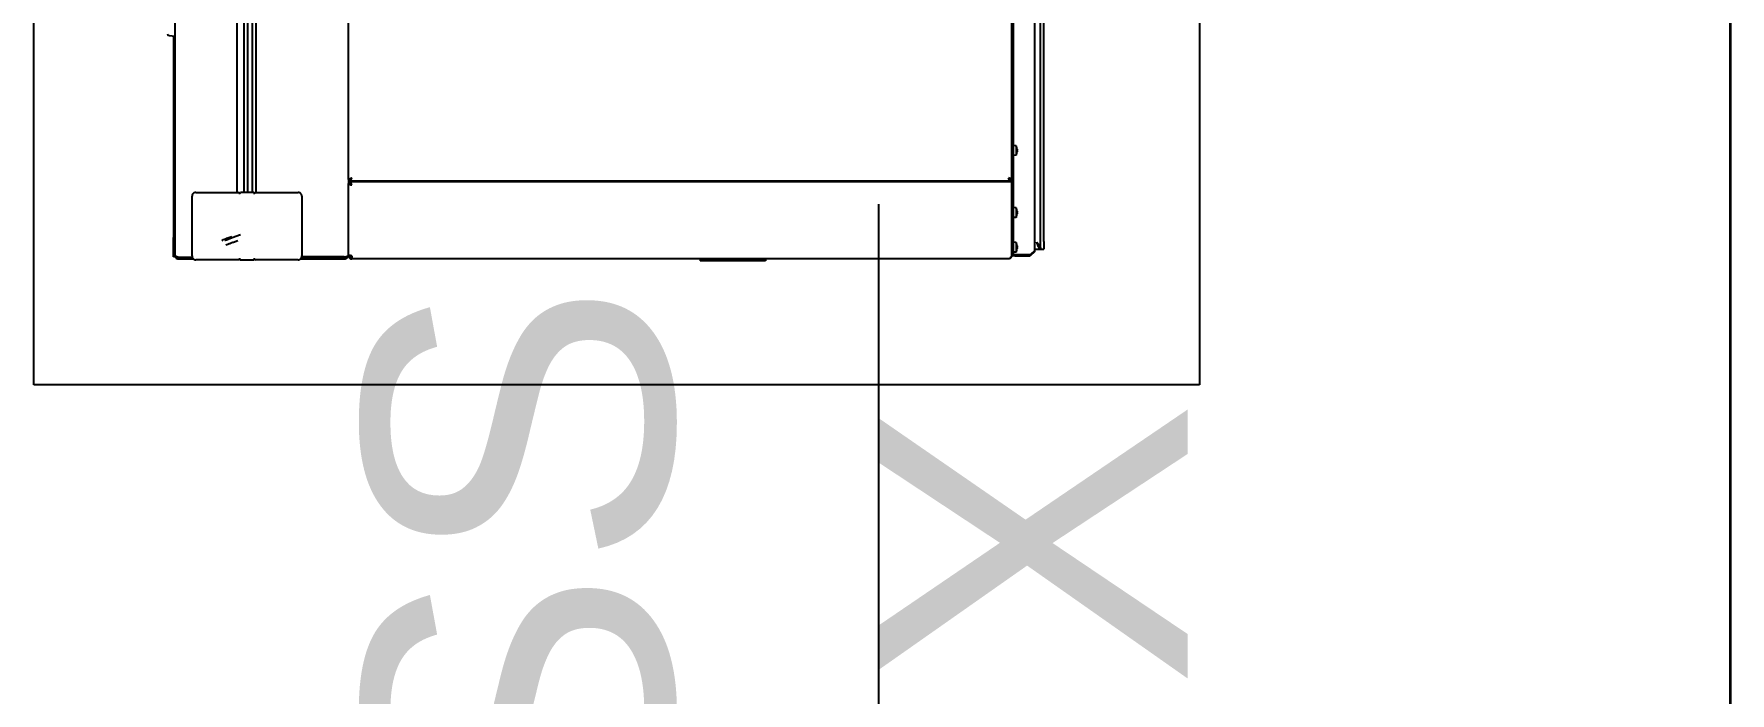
# Model space of a CAD drawing. Extents: x 2733443 to 3206532, y -1516114 to -1264405.
# Drawn here: x 2994153 to 2995113, y -1499639 to -1499266 of the extents above; entities that cross this region are included whole.
import ezdxf

# ---------------------------------------------------------------- set-up
doc = ezdxf.new("R2010")
doc.units = 0
doc.header["$MEASUREMENT"] = 0
doc.linetypes.add('1', pattern=[0, 0, 0])
doc.layers.get('0').update_dxf_attribs({"color": 250, "linetype": '1'})
doc.layers.add('furniture', color=33, linetype='Continuous')
doc.layers.add('TEXT', color=5, linetype='1')
doc.layers.add('WALL', color=7, linetype='1', lineweight=35)
doc.layers.add('WIN', color=151, linetype='Continuous', lineweight=9)
doc.styles.add('ARIAL', font='arial.ttf')
doc.dimstyles.new('TEXT', dxfattribs={"dimscale": 0, "dimtxt": 500, "dimasz": 100, "dimexe": 75, "dimexo": 100, "dimgap": 50, "dimtad": 0, "dimdec": 0, "dimzin": 0, "dimdsep": 46, "dimtxsty": 'ARIAL', "dimblk": 'OBLIQUE', "dimcen": 0.09, "dimdle": 100, "dimclrd": 256, "dimclre": 256, "dimclrt": 6, "dimadec": 0, "dimazin": 0, "dimtfac": 1, "dimtdec": 0, "dimtofl": 0, "dimtmove": 2, "dimatfit": 3, "dimfxl": 1, "dimfrac": 2, "dimtolj": 1, "dimtzin": 0, "dimarcsym": 0})

# ---------------------------------------------------------------- blocks, each defined once
blk = doc.blocks.new('_Oblique')
at = {"color": 0, "linetype": 'ByBlock', "lineweight": -2}
blk.add_line((-0.5, -0.5), (0.5, 0.5), dxfattribs=at)
blk = doc.blocks.new('EQUIPMENT')
at = {"layer": 'furniture'}
for p, q in [((-37440.37, 2698.92), (-37440.37, 3308.92)), ((-36780.37, 3308.92), (-36780.37, 2698.92)), ((-37360.33, 2771.99), (-37360.33, 3235.55)), ((-37325.4, 3234.97), (-37325.4, 2807.86)), ((-37319.5, 3228.43), (-37319.5, 2807.87)), ((-37316.84, 3228.43), (-37316.84, 2807.87)), ((-37314.55, 2807.86), (-37314.55, 3234.86)), ((-36885.63, 2775.01), (-36885.63, 3232.53)), ((-36873.62, 2775.01), (-36873.62, 3232.53)), ((-36870.35, 2780.03), (-36870.35, 3227.51)), ((-36868.51, 2780.03), (-36868.51, 3227.51)), ((-37321.43, 3227), (-37321.43, 2807.87)), ((-37262.16, 2815.18), (-37262.16, 3192.36)), ((-36886.72, 3193.74), (-36886.72, 2813.8)), ((-37363.79, 2896.71), (-37363.85, 2896.72)), ((-37363.79, 2896.71), (-37360.33, 2896.41)), ((-37361.41, 2896.51), (-37361.41, 2782.21)), ((-36884.13, 2834.28), (-36885.63, 2834.41)), ((-36884.13, 2834.28), (-36884.13, 2828.92)), ((-36884.13, 2828.92), (-36885.63, 2828.79)), ((-36883.78, 2833.11), (-36883.78, 2833.12)), ((-36883.78, 2831.35), (-36883.78, 2831.85)), ((-36883.66, 2831.82), (-36883.78, 2831.81)), ((-36883.66, 2831.39), (-36883.78, 2831.4)), ((-36883.78, 2830.08), (-36883.78, 2830.09)), ((-37262.16, 2815.18), (-37262.16, 2812.98)), ((-37261.34, 2815.18), (-37262.16, 2815.18)), ((-37261.28, 2815.12), (-37261.28, 2814.3)), ((-36887.6, 2814.3), (-37261.28, 2814.3)), ((-36944.35, 2813.86), (-36944.35, 2814.3)), ((-36920.34, 2814.3), (-36920.34, 2813.86)), ((-36887.6, 2815.12), (-36887.6, 2814.3)), ((-36887.54, 2815.18), (-36886.72, 2815.18)), ((-37350.83, 2771.84), (-37350.83, 2805.68)), ((-37348.66, 2807.86), (-37324.4, 2807.86)), ((-37324.14, 2807.47), (-37324.2, 2807.7)), ((-37323.87, 2807.47), (-37323.89, 2807.47)), ((-37323.62, 2807.47), (-37323.55, 2807.77)), ((-37323.53, 2807.82), (-37323.53, 2807.82)), ((-37323.45, 2807.87), (-37323.36, 2807.87)), ((-37316.11, 2807.87), (-37323.36, 2807.87)), ((-37316.11, 2807.87), (-37316.02, 2807.87)), ((-37315.94, 2807.82), (-37315.94, 2807.82)), ((-37315.92, 2807.77), (-37315.85, 2807.47)), ((-37315.57, 2807.47), (-37315.6, 2807.47)), ((-37315.27, 2807.7), (-37315.33, 2807.47)), ((-37315.07, 2807.86), (-37290.81, 2807.86)), ((-37288.64, 2805.68), (-37288.64, 2771.84)), ((-37262.16, 2813.93), (-37261.82, 2813.93)), ((-37262.16, 2813.52), (-37261.7, 2813.52)), ((-37261.34, 2812.98), (-37262.16, 2812.98)), ((-37262.16, 2772.05), (-37262.16, 2812.98)), ((-37261.34, 2812.98), (-37261.34, 2813.05)), ((-37261.28, 2813.04), (-37261.28, 2813.86)), ((-36886.72, 2813.86), (-37261.28, 2813.86)), ((-36886.72, 2813.8), (-36886.72, 2812.08)), ((-36886.72, 2812.08), (-36886.72, 2771.99)), ((-36884.13, 2799.08), (-36885.63, 2799.21)), ((-36884.13, 2799.08), (-36884.13, 2793.72)), ((-36883.78, 2797.91), (-36883.78, 2797.92)), ((-36883.78, 2796.15), (-36883.78, 2796.65)), ((-36883.66, 2796.62), (-36883.78, 2796.61)), ((-36883.66, 2796.19), (-36883.78, 2796.2)), ((-36884.13, 2793.72), (-36885.63, 2793.59)), ((-36883.78, 2794.88), (-36883.78, 2794.89)), ((-37361.41, 2782.21), (-37361.41, 2782.21)), ((-37361.41, 2782.21), (-37361.41, 2782.21)), ((-37361.41, 2771.3), (-37361.41, 2782.21)), ((-37330.54, 2782.05), (-37328.24, 2782.78)), ((-37323.37, 2783.79), (-37328.13, 2782.03)), ((-37324.99, 2780.43), (-37327.42, 2779.53)), ((-36884.13, 2779.44), (-36885.63, 2779.57)), ((-36884.13, 2779.44), (-36884.13, 2774.08)), ((-36883.78, 2778.27), (-36883.78, 2778.28)), ((-36883.78, 2776.51), (-36883.78, 2777)), ((-36883.66, 2776.97), (-36883.78, 2776.96)), ((-36883.66, 2776.54), (-36883.78, 2776.55)), ((-36870.35, 2775.66), (-36870.35, 2780.03)), ((-36868.51, 2780.03), (-36868.51, 2775.66)), ((-37361.36, 2771.3), (-37361.41, 2771.3)), ((-37360.19, 2771.3), (-37361.36, 2771.3)), ((-37359.22, 2771.3), (-37359.18, 2771.3)), ((-37358.55, 2771.09), (-37350.7, 2771.09)), ((-37350.68, 2771.03), (-37358.55, 2771.03)), ((-37358.55, 2770.21), (-37358.55, 2771.03)), ((-37358.55, 2770.21), (-37350.1, 2770.21)), ((-37324.4, 2769.66), (-37348.66, 2769.66)), ((-37324.2, 2769.82), (-37324.14, 2770.05)), ((-37323.89, 2770.05), (-37323.87, 2770.05)), ((-37323.62, 2770.05), (-37323.55, 2769.75)), ((-37323.53, 2769.71), (-37323.53, 2769.71)), ((-37323.36, 2769.66), (-37323.45, 2769.66)), ((-37323.36, 2769.66), (-37316.11, 2769.66)), ((-37316.02, 2769.66), (-37316.11, 2769.66)), ((-37315.94, 2769.71), (-37315.94, 2769.71)), ((-37315.92, 2769.75), (-37315.85, 2770.05)), ((-37315.6, 2770.05), (-37315.57, 2770.05)), ((-37315.33, 2770.05), (-37315.27, 2769.82)), ((-37290.81, 2769.66), (-37315.07, 2769.66)), ((-37289.37, 2770.21), (-37264.63, 2770.21)), ((-37264.63, 2771.3), (-37288.7, 2771.3)), ((-37288.69, 2771.36), (-37264.63, 2771.36)), ((-37262.16, 2772.68), (-37262.17, 2772.68)), ((-37262.16, 2772.05), (-37262.16, 2771.99)), ((-37262.16, 2771.99), (-37261.34, 2771.99)), ((-37261.34, 2771.99), (-37261.34, 2772.01)), ((-37260.38, 2771.99), (-37260.38, 2770.21)), ((-36888.5, 2770.21), (-37260.38, 2770.21)), ((-37063.19, 2770.21), (-37063.19, 2769.12)), ((-37026.17, 2769.12), (-37063.19, 2769.12)), ((-37026.17, 2770.21), (-37026.17, 2769.12)), ((-36885.63, 2775.01), (-36886.72, 2775.01)), ((-36886.72, 2772.39), (-36885.63, 2772.39)), ((-36886.72, 2771.84), (-36886.72, 2771.99)), ((-36884.94, 2771.84), (-36886.72, 2771.84)), ((-36885.63, 2772.39), (-36885.63, 2775.01)), ((-36884.13, 2774.08), (-36885.63, 2773.94)), ((-36884.25, 2772.39), (-36885.63, 2772.39)), ((-36884.94, 2771.84), (-36876.24, 2771.84)), ((-36876.24, 2772.39), (-36884.25, 2772.39)), ((-36883.78, 2775.24), (-36883.78, 2775.24)), ((-36873.62, 2775.01), (-36876.24, 2772.39)), ((-36873.62, 2774.46), (-36876.24, 2771.84)), ((-36873.62, 2775.66), (-36870.36, 2775.66)), ((-36873.62, 2774.46), (-36873.62, 2775.01)), ((-36870.35, 2775.66), (-36868.51, 2775.66)), ((-36780.37, 2698.92), (-37440.37, 2698.92))]:
    blk.add_line(p, q, dxfattribs=at)
for centre, radius, start, end in [((-37363.76, 2897.76), 1.05, 187.12502, 265), ((-36890.93, 2831.6), 7.31, 12.18389, 21.51062), ((-36890.93, 2831.6), 7.31, 338.48938, 347.81611), ((-36883.89, 2833.12), 0.105, 0, 12.18389), ((-36883.89, 2830.08), 0.105, 347.81611, 0), ((-37316.02, 2807.78), 0.0873, 26.98067, 90), ((-36890.93, 2796.4), 7.31, 12.18389, 21.51062), ((-36883.89, 2797.92), 0.105, 0, 12.18389), ((-36890.93, 2796.4), 7.31, 338.48938, 347.81611), ((-36883.89, 2794.88), 0.105, 347.81611, 0), ((-36890.93, 2776.76), 7.31, 12.18389, 21.51062), ((-36883.89, 2778.28), 0.105, 0, 12.18389), ((-37323.45, 2769.74), 0.0873, 206.98067, 270), ((-37264.63, 2772.68), 1.38, 270, 290.66855), ((-36890.93, 2776.76), 7.31, 338.48938, 347.81611), ((-36883.89, 2775.24), 0.105, 347.81611, 0)]:
    blk.add_arc(centre, radius, start, end, dxfattribs=at)
for centre, major_axis, ratio, start_param, end_param in [((-36890.89, 2831.63), (3.88, -6.18), 0.994688, 1.109987, 1.219214), ((-36890.89, 2831.14), (7.27, 0.64), 0.054768, 0.097827, 0.207054), ((-36890.89, 2832.06), (7.27, -0.64), 0.054768, 6.076131, 6.185358), ((-36890.89, 2831.58), (-3.88, -6.18), 0.994688, 1.922379, 2.031606), ((-37323.34, 2807.72), (0.051, 0.203), 0.999565, 1.343948, 1.570796), ((-37316.13, 2807.72), (-0.051, 0.203), 0.999565, 4.712389, 4.939237), ((-36890.89, 2796.43), (3.88, -6.18), 0.994688, 1.109987, 1.219214), ((-36890.89, 2795.94), (7.27, 0.64), 0.054768, 0.097827, 0.207054), ((-36890.89, 2796.86), (7.27, -0.64), 0.054768, 6.076131, 6.185358), ((-36890.89, 2796.38), (-3.88, -6.18), 0.994688, 1.922379, 2.031606), ((-36890.89, 2776.78), (3.88, -6.18), 0.994688, 1.109987, 1.219214), ((-36890.89, 2776.3), (7.27, 0.64), 0.054768, 0.097827, 0.207054), ((-36890.89, 2777.21), (7.27, -0.64), 0.054768, 6.076131, 6.185358), ((-36890.89, 2776.73), (-3.88, -6.18), 0.994688, 1.922379, 2.031606), ((-37323.34, 2769.8), (0.051, -0.203), 0.999565, 4.712389, 4.939237), ((-37316.13, 2769.8), (-0.051, -0.203), 0.999565, 1.343948, 1.570796)]:
    blk.add_ellipse(centre, major_axis=major_axis, ratio=ratio, start_param=start_param, end_param=end_param, dxfattribs=at)
for points in [[(-36883.78, 2831.85), (-36883.78, 2831.85), (-36883.78, 2831.85), (-36883.78, 2831.85)], [(-36883.78, 2831.35), (-36883.78, 2831.35), (-36883.78, 2831.35), (-36883.78, 2831.35)], [(-37262.16, 2815.18), (-37262.16, 2815.26), (-37262.12, 2815.33), (-37262.03, 2815.41)], [(-37261.34, 2813.87), (-37261.58, 2813.91), (-37261.82, 2814.25), (-37262.05, 2814.64)], [(-37261.28, 2814.3), (-37261.21, 2814.3), (-37261.13, 2814.35), (-37261.05, 2814.44)], [(-36887.6, 2814.3), (-36887.68, 2814.3), (-36887.75, 2814.35), (-36887.83, 2814.44)], [(-36886.72, 2815.18), (-36886.72, 2815.26), (-36886.77, 2815.33), (-36886.86, 2815.41)], [(-37262.16, 2812.98), (-37262.16, 2812.91), (-37262.12, 2812.83), (-37262.03, 2812.76)], [(-37261.87, 2813.93), (-37261.86, 2813.9), (-37261.85, 2813.88), (-37261.84, 2813.86)], [(-37261.84, 2813.86), (-37261.68, 2813.42), (-37261.51, 2813.11), (-37261.34, 2813.05)], [(-37261.28, 2813.86), (-37261.3, 2813.86), (-37261.32, 2813.87), (-37261.34, 2813.87)], [(-37261.34, 2813.05), (-37261.32, 2813.05), (-37261.3, 2813.04), (-37261.28, 2813.04)], [(-37261.2, 2813.85), (-37261.23, 2813.86), (-37261.25, 2813.86), (-37261.28, 2813.86)], [(-37261.28, 2813.04), (-37261.25, 2813.04), (-37261.23, 2813.04), (-37261.2, 2813.03)], [(-37261.13, 2813.8), (-37261.15, 2813.82), (-37261.18, 2813.84), (-37261.2, 2813.85)], [(-37261.2, 2813.03), (-37261.18, 2813.03), (-37261.15, 2813.02), (-37261.13, 2813.01)], [(-37261.05, 2813.73), (-37261.08, 2813.76), (-37261.1, 2813.78), (-37261.13, 2813.8)], [(-37261.13, 2813.01), (-37260.88, 2812.9), (-37260.63, 2812.5), (-37260.38, 2812.08)], [(-37260.38, 2812.08), (-37260.63, 2812.38), (-37260.88, 2812.68), (-37261.06, 2812.97)], [(-37260.38, 2812.08), (-37260.61, 2812.78), (-37260.83, 2813.46), (-37261.05, 2813.73)], [(-36883.78, 2796.65), (-36883.78, 2796.65), (-36883.78, 2796.65), (-36883.78, 2796.65)], [(-36883.78, 2796.15), (-36883.78, 2796.15), (-36883.78, 2796.15), (-36883.78, 2796.15)], [(-36883.78, 2777), (-36883.78, 2777), (-36883.78, 2777), (-36883.78, 2777)], [(-36883.78, 2776.51), (-36883.78, 2776.51), (-36883.78, 2776.51), (-36883.78, 2776.51)], [(-36870.36, 2775.99), (-36870.36, 2775.88), (-36870.36, 2775.77), (-36870.36, 2775.66)], [(-37358.55, 2771.03), (-37358.8, 2771.03), (-37359.05, 2771.14), (-37359.23, 2771.32)], [(-37262.16, 2771.99), (-37262.16, 2771.39), (-37261.84, 2770.81), (-37261.34, 2770.49)], [(-37261.34, 2772.01), (-37261.56, 2772.02), (-37261.74, 2772.02), (-37261.88, 2772.03)], [(-37260.38, 2771.99), (-37260.72, 2772), (-37261.06, 2772), (-37261.34, 2772.01)], [(-37260.38, 2771.03), (-37260.88, 2771.03), (-37261.34, 2771.49), (-37261.34, 2771.99)], [(-37261.34, 2770.49), (-37261.06, 2770.31), (-37260.72, 2770.21), (-37260.38, 2770.21)], [(-36886.72, 2771.99), (-36886.72, 2771.74), (-36886.77, 2771.5), (-36886.87, 2771.28)]]:
    blk.add_open_spline(points, degree=3, dxfattribs=at)
for points, knots in [([(-36883.66, 2832.34), (-36883.65, 2832.28), (-36883.65, 2832.21), (-36883.64, 2832.09), (-36883.64, 2832.03), (-36883.64, 2831.94), (-36883.64, 2831.9), (-36883.64, 2831.84), (-36883.65, 2831.82), (-36883.66, 2831.82), (-36883.66, 2831.82), (-36883.66, 2831.82)], [0, 0, 0, 0, 0.0270879, 0.0270879, 0.0541758, 0.0541758, 0.0812186, 0.0812186, 0.1082613, 0.1082613, 0.1160755, 0.1160755, 0.1160755, 0.1160755]), ([(-36883.66, 2831.39), (-36883.65, 2831.39), (-36883.65, 2831.38), (-36883.64, 2831.34), (-36883.64, 2831.3), (-36883.64, 2831.22), (-36883.64, 2831.16), (-36883.64, 2831.05), (-36883.65, 2830.98), (-36883.66, 2830.9), (-36883.66, 2830.88), (-36883.66, 2830.86)], [0, 0, 0, 0, 0.0270879, 0.0270879, 0.0541758, 0.0541758, 0.0812186, 0.0812186, 0.1082613, 0.1082613, 0.1160755, 0.1160755, 0.1160755, 0.1160755]), ([(-37262.03, 2815.41), (-37261.87, 2815.54), (-37261.59, 2815.66), (-37261.25, 2815.79), (-37260.98, 2815.89), (-37260.68, 2815.99), (-37260.38, 2816.08)], [-0.7484849, -0.7484849, -0.7484849, -0.7484849, -0.322225, -0.322225, -0.322225, 0, 0, 0, 0]), ([(-37260.38, 2816.08), (-37260.78, 2815.84), (-37261.16, 2815.61), (-37261.29, 2815.37), (-37261.32, 2815.31), (-37261.34, 2815.25), (-37261.34, 2815.18)], [0, 0, 0, 0, 0.790943, 0.790943, 0.790943, 1, 1, 1, 1]), ([(-37260.38, 2816.08), (-37260.62, 2815.68), (-37260.86, 2815.3), (-37261.09, 2815.17), (-37261.16, 2815.14), (-37261.22, 2815.12), (-37261.28, 2815.12)], [0, 0, 0, 0, 0.790943, 0.790943, 0.790943, 1, 1, 1, 1]), ([(-37261.05, 2814.44), (-37260.93, 2814.59), (-37260.8, 2814.87), (-37260.67, 2815.22), (-37260.57, 2815.48), (-37260.48, 2815.78), (-37260.38, 2816.08)], [-0.7484849, -0.7484849, -0.7484849, -0.7484849, -0.322225, -0.322225, -0.322225, 0, 0, 0, 0]), ([(-36887.83, 2814.44), (-36887.95, 2814.59), (-36888.08, 2814.87), (-36888.21, 2815.22), (-36888.31, 2815.48), (-36888.4, 2815.78), (-36888.5, 2816.08)], [-0.7484849, -0.7484849, -0.7484849, -0.7484849, -0.322225, -0.322225, -0.322225, 0, 0, 0, 0]), ([(-36888.5, 2816.08), (-36888.26, 2815.68), (-36888.03, 2815.3), (-36887.79, 2815.17), (-36887.73, 2815.14), (-36887.66, 2815.12), (-36887.6, 2815.12)], [0, 0, 0, 0, 0.790943, 0.790943, 0.790943, 1, 1, 1, 1]), ([(-36888.5, 2816.08), (-36888.1, 2815.84), (-36887.72, 2815.61), (-36887.59, 2815.37), (-36887.56, 2815.31), (-36887.54, 2815.25), (-36887.54, 2815.18)], [0, 0, 0, 0, 0.790943, 0.790943, 0.790943, 1, 1, 1, 1]), ([(-36886.86, 2815.41), (-36887.01, 2815.54), (-36887.29, 2815.66), (-36887.64, 2815.79), (-36887.9, 2815.89), (-36888.2, 2815.99), (-36888.5, 2816.08)], [-0.7484849, -0.7484849, -0.7484849, -0.7484849, -0.322225, -0.322225, -0.322225, 0, 0, 0, 0]), ([(-37348.66, 2807.86), (-37348.77, 2807.86), (-37348.88, 2807.85), (-37349.11, 2807.81), (-37349.22, 2807.79), (-37349.44, 2807.72), (-37349.54, 2807.67), (-37349.75, 2807.57), (-37349.84, 2807.51), (-37350.03, 2807.38), (-37350.12, 2807.3), (-37350.28, 2807.14), (-37350.35, 2807.05), (-37350.49, 2806.87), (-37350.54, 2806.77), (-37350.65, 2806.57), (-37350.69, 2806.46), (-37350.76, 2806.25), (-37350.79, 2806.14), (-37350.82, 2805.91), (-37350.83, 2805.8), (-37350.83, 2805.68)], [-0.782965, -0.782965, -0.782965, -0.782965, -0.626372, -0.626372, -0.469779, -0.469779, -0.313186, -0.313186, -0.156593, -0.156593, 0, 0, 0.156593, 0.156593, 0.313186, 0.313186, 0.469779, 0.469779, 0.626372, 0.626372, 0.782965, 0.782965, 0.782965, 0.782965]), ([(-37324.2, 2807.7), (-37324.2, 2807.72), (-37324.21, 2807.74), (-37324.23, 2807.77), (-37324.24, 2807.78), (-37324.27, 2807.81), (-37324.28, 2807.82), (-37324.31, 2807.84), (-37324.33, 2807.85), (-37324.37, 2807.86), (-37324.39, 2807.86), (-37324.4, 2807.86)], [4.712389, 4.712389, 4.712389, 4.712389, 4.977746, 4.977746, 5.243103, 5.243103, 5.50846, 5.50846, 5.773816, 5.773816, 6.039173, 6.039173, 6.039173, 6.039173]), ([(-37324.25, 2807.48), (-37324.25, 2807.48), (-37324.25, 2807.48), (-37324.25, 2807.48), (-37324.25, 2807.48), (-37324.23, 2807.48), (-37324.22, 2807.48), (-37324.19, 2807.48), (-37324.17, 2807.48), (-37324.12, 2807.47), (-37324.08, 2807.47), (-37324.01, 2807.47), (-37323.97, 2807.47), (-37323.92, 2807.47), (-37323.91, 2807.47), (-37323.89, 2807.47)], [-1.244843, -1.244843, -1.244843, -1.244843, -1.230691, -1.230691, -1.113147, -1.113147, -0.930562, -0.930562, -0.680711, -0.680711, -0.392111, -0.392111, -0.088605, -0.088605, 0, 0, 0, 0]), ([(-37323.87, 2807.47), (-37323.83, 2807.47), (-37323.79, 2807.47), (-37323.71, 2807.47), (-37323.67, 2807.47), (-37323.61, 2807.48), (-37323.58, 2807.48), (-37323.54, 2807.48), (-37323.52, 2807.48), (-37323.52, 2807.48), (-37323.52, 2807.48), (-37323.52, 2807.48), (-37323.52, 2807.48), (-37323.52, 2807.48)], [0, 0, 0, 0, 0.308111, 0.308111, 0.613549, 0.613549, 0.907289, 0.907289, 1.162723, 1.162723, 1.240948, 1.240948, 1.244843, 1.244843, 1.244843, 1.244843]), ([(-37315.95, 2807.48), (-37315.95, 2807.48), (-37315.95, 2807.48), (-37315.95, 2807.48), (-37315.95, 2807.48), (-37315.94, 2807.48), (-37315.93, 2807.48), (-37315.9, 2807.48), (-37315.88, 2807.48), (-37315.82, 2807.47), (-37315.79, 2807.47), (-37315.72, 2807.47), (-37315.68, 2807.47), (-37315.62, 2807.47), (-37315.61, 2807.47), (-37315.6, 2807.47)], [-1.244843, -1.244843, -1.244843, -1.244843, -1.230691, -1.230691, -1.113147, -1.113147, -0.930562, -0.930562, -0.680711, -0.680711, -0.392111, -0.392111, -0.088605, -0.088605, 0, 0, 0, 0]), ([(-37315.57, 2807.47), (-37315.53, 2807.47), (-37315.49, 2807.47), (-37315.41, 2807.47), (-37315.38, 2807.47), (-37315.31, 2807.48), (-37315.28, 2807.48), (-37315.24, 2807.48), (-37315.23, 2807.48), (-37315.22, 2807.48), (-37315.22, 2807.48), (-37315.22, 2807.48), (-37315.22, 2807.48), (-37315.22, 2807.48)], [0, 0, 0, 0, 0.308111, 0.308111, 0.613549, 0.613549, 0.907289, 0.907289, 1.162723, 1.162723, 1.240948, 1.240948, 1.244843, 1.244843, 1.244843, 1.244843]), ([(-37315.07, 2807.86), (-37315.08, 2807.86), (-37315.1, 2807.86), (-37315.14, 2807.85), (-37315.16, 2807.84), (-37315.19, 2807.82), (-37315.2, 2807.81), (-37315.23, 2807.78), (-37315.24, 2807.77), (-37315.26, 2807.74), (-37315.26, 2807.72), (-37315.27, 2807.7)], [0.244012, 0.244012, 0.244012, 0.244012, 0.509369, 0.509369, 0.774726, 0.774726, 1.040083, 1.040083, 1.305439, 1.305439, 1.570796, 1.570796, 1.570796, 1.570796]), ([(-37288.64, 2805.68), (-37288.64, 2805.8), (-37288.64, 2805.91), (-37288.68, 2806.14), (-37288.71, 2806.25), (-37288.78, 2806.46), (-37288.82, 2806.57), (-37288.92, 2806.77), (-37288.98, 2806.87), (-37289.12, 2807.05), (-37289.19, 2807.14), (-37289.35, 2807.3), (-37289.44, 2807.38), (-37289.63, 2807.51), (-37289.72, 2807.57), (-37289.93, 2807.67), (-37290.03, 2807.72), (-37290.25, 2807.79), (-37290.36, 2807.81), (-37290.59, 2807.85), (-37290.7, 2807.86), (-37290.81, 2807.86)], [-0.782965, -0.782965, -0.782965, -0.782965, -0.626372, -0.626372, -0.469779, -0.469779, -0.313186, -0.313186, -0.156593, -0.156593, 0, 0, 0.156593, 0.156593, 0.313186, 0.313186, 0.469779, 0.469779, 0.626372, 0.626372, 0.782965, 0.782965, 0.782965, 0.782965]), ([(-37262.03, 2812.76), (-37261.87, 2812.63), (-37261.59, 2812.5), (-37261.25, 2812.37), (-37260.98, 2812.28), (-37260.68, 2812.18), (-37260.38, 2812.08)], [-0.7484849, -0.7484849, -0.7484849, -0.7484849, -0.322225, -0.322225, -0.322225, 0, 0, 0, 0]), ([(-37260.38, 2812.08), (-37260.78, 2812.32), (-37261.16, 2812.56), (-37261.29, 2812.79), (-37261.32, 2812.86), (-37261.34, 2812.92), (-37261.34, 2812.98)], [0, 0, 0, 0, 0.790943, 0.790943, 0.790943, 1, 1, 1, 1]), ([(-36883.66, 2797.14), (-36883.65, 2797.08), (-36883.65, 2797.01), (-36883.64, 2796.89), (-36883.64, 2796.83), (-36883.64, 2796.74), (-36883.64, 2796.69), (-36883.64, 2796.64), (-36883.65, 2796.62), (-36883.66, 2796.62), (-36883.66, 2796.62), (-36883.66, 2796.62)], [0, 0, 0, 0, 0.0270879, 0.0270879, 0.0541758, 0.0541758, 0.0812186, 0.0812186, 0.1082613, 0.1082613, 0.1160755, 0.1160755, 0.1160755, 0.1160755]), ([(-36883.66, 2796.19), (-36883.65, 2796.19), (-36883.65, 2796.18), (-36883.64, 2796.14), (-36883.64, 2796.1), (-36883.64, 2796.02), (-36883.64, 2795.96), (-36883.64, 2795.85), (-36883.65, 2795.78), (-36883.66, 2795.7), (-36883.66, 2795.68), (-36883.66, 2795.66)], [0, 0, 0, 0, 0.0270879, 0.0270879, 0.0541758, 0.0541758, 0.0812186, 0.0812186, 0.1082613, 0.1082613, 0.1160755, 0.1160755, 0.1160755, 0.1160755]), ([(-37333.96, 2780.62), (-37333.66, 2780.78), (-37333.34, 2780.95), (-37332.61, 2781.28), (-37332.2, 2781.45), (-37331.37, 2781.77), (-37330.95, 2781.92), (-37330.54, 2782.05)], [5.6758471, 5.6758471, 5.6758471, 5.6758471, 5.944805, 5.944805, 6.2431539, 6.2431539, 6.5415028, 6.5415028, 6.5415028, 6.5415028]), ([(-37328.13, 2782.03), (-37328.71, 2781.81), (-37329.33, 2781.59), (-37330.55, 2781.14), (-37331.15, 2780.93), (-37331.9, 2780.66), (-37332.07, 2780.59), (-37332.24, 2780.53)], [6.0013097, 6.0013097, 6.0013097, 6.0013097, 6.3208398, 6.3208398, 6.6404519, 6.6404519, 6.7388296, 6.7388296, 6.7388296, 6.7388296]), ([(-37327.42, 2779.53), (-37327.94, 2779.34), (-37328.49, 2779.14), (-37329.57, 2778.74), (-37330.1, 2778.55), (-37331, 2778.22), (-37331.38, 2778.09), (-37331.73, 2777.97)], [6.0013097, 6.0013097, 6.0013097, 6.0013097, 6.3218432, 6.3218432, 6.6422836, 6.6422836, 6.8911559, 6.8911559, 6.8911559, 6.8911559]), ([(-36883.66, 2777.49), (-36883.65, 2777.43), (-36883.65, 2777.36), (-36883.64, 2777.24), (-36883.64, 2777.18), (-36883.64, 2777.09), (-36883.64, 2777.05), (-36883.64, 2776.99), (-36883.65, 2776.98), (-36883.66, 2776.97), (-36883.66, 2776.97), (-36883.66, 2776.97)], [0, 0, 0, 0, 0.0270879, 0.0270879, 0.0541758, 0.0541758, 0.0812186, 0.0812186, 0.1082613, 0.1082613, 0.1160755, 0.1160755, 0.1160755, 0.1160755]), ([(-36883.66, 2776.54), (-36883.65, 2776.54), (-36883.65, 2776.53), (-36883.64, 2776.49), (-36883.64, 2776.45), (-36883.64, 2776.37), (-36883.64, 2776.32), (-36883.64, 2776.2), (-36883.65, 2776.14), (-36883.66, 2776.06), (-36883.66, 2776.04), (-36883.66, 2776.02)], [0, 0, 0, 0, 0.0270879, 0.0270879, 0.0541758, 0.0541758, 0.0812186, 0.0812186, 0.1082613, 0.1082613, 0.1160755, 0.1160755, 0.1160755, 0.1160755]), ([(-36870.36, 2775.66), (-36870.46, 2775.66), (-36870.55, 2775.69), (-36870.84, 2775.86), (-36871.03, 2776.09), (-36871.41, 2776.73), (-36871.59, 2777.14), (-36871.91, 2777.92), (-36872.03, 2778.26), (-36872.22, 2778.78), (-36872.28, 2778.96), (-36872.41, 2779.32), (-36872.47, 2779.5), (-36872.53, 2779.68)], [0, 0, 0, 0, 0.1273197, 0.1273197, 0.3825246, 0.3825246, 0.6377167, 0.6377167, 0.8051672, 0.8051672, 0.888795, 0.888795, 0.9724258, 0.9724258, 0.9724258, 0.9724258]), ([(-36872.53, 2779.68), (-36872.42, 2779.51), (-36872.32, 2779.35), (-36872, 2778.85), (-36871.79, 2778.55), (-36871.4, 2778.07), (-36871.22, 2777.88), (-36871.03, 2777.75)], [0, 0, 0, 0, 0.0866022, 0.0866022, 0.2603192, 0.2603192, 0.4090358, 0.4090358, 0.4090358, 0.4090358]), ([(-36872.53, 2779.68), (-36872.31, 2779.42), (-36872.09, 2779.17), (-36871.68, 2778.66), (-36871.48, 2778.4), (-36871, 2777.73), (-36870.76, 2777.32), (-36870.43, 2776.49), (-36870.35, 2776.08), (-36870.35, 2775.66)], [0, 0, 0, 0, 0.1469555, 0.1469555, 0.2938739, 0.2938739, 0.5324346, 0.5324346, 0.7709966, 0.7709966, 0.7709966, 0.7709966]), ([(-37360.33, 2771.99), (-37360.33, 2771.33), (-37359.93, 2770.69), (-37359.35, 2770.4), (-37359.1, 2770.27), (-37358.82, 2770.21), (-37358.55, 2770.21)], [0, 0, 0, 0, 1.103679, 1.103679, 1.103679, 1.570796, 1.570796, 1.570796, 1.570796]), ([(-37360.33, 2771.99), (-37360.33, 2771.78), (-37359.93, 2771.57), (-37359.35, 2771.36), (-37359.1, 2771.27), (-37358.82, 2771.18), (-37358.55, 2771.09)], [0, 0, 0, 0, 1.103679, 1.103679, 1.103679, 1.570796, 1.570796, 1.570796, 1.570796]), ([(-37350.83, 2771.84), (-37350.83, 2771.73), (-37350.82, 2771.61), (-37350.79, 2771.39), (-37350.76, 2771.28), (-37350.69, 2771.06), (-37350.65, 2770.95), (-37350.54, 2770.75), (-37350.49, 2770.65), (-37350.35, 2770.47), (-37350.28, 2770.38), (-37350.12, 2770.22), (-37350.03, 2770.15), (-37349.84, 2770.01), (-37349.75, 2769.95), (-37349.54, 2769.85), (-37349.44, 2769.81), (-37349.22, 2769.74), (-37349.11, 2769.71), (-37348.88, 2769.67), (-37348.77, 2769.66), (-37348.66, 2769.66)], [-0.782965, -0.782965, -0.782965, -0.782965, -0.626372, -0.626372, -0.469779, -0.469779, -0.313186, -0.313186, -0.156593, -0.156593, 0, 0, 0.156593, 0.156593, 0.313186, 0.313186, 0.469779, 0.469779, 0.626372, 0.626372, 0.782965, 0.782965, 0.782965, 0.782965]), ([(-37324.4, 2769.66), (-37324.39, 2769.66), (-37324.37, 2769.67), (-37324.33, 2769.68), (-37324.31, 2769.68), (-37324.28, 2769.7), (-37324.27, 2769.71), (-37324.24, 2769.74), (-37324.23, 2769.76), (-37324.21, 2769.79), (-37324.2, 2769.8), (-37324.2, 2769.82)], [0.244012, 0.244012, 0.244012, 0.244012, 0.509369, 0.509369, 0.774726, 0.774726, 1.040083, 1.040083, 1.305439, 1.305439, 1.570796, 1.570796, 1.570796, 1.570796]), ([(-37323.89, 2770.05), (-37323.94, 2770.05), (-37323.98, 2770.05), (-37324.06, 2770.05), (-37324.09, 2770.05), (-37324.16, 2770.05), (-37324.18, 2770.05), (-37324.22, 2770.04), (-37324.24, 2770.04), (-37324.25, 2770.04), (-37324.25, 2770.04), (-37324.25, 2770.04), (-37324.25, 2770.04), (-37324.25, 2770.04)], [0, 0, 0, 0, 0.308111, 0.308111, 0.613549, 0.613549, 0.907289, 0.907289, 1.162723, 1.162723, 1.240948, 1.240948, 1.244843, 1.244843, 1.244843, 1.244843]), ([(-37323.52, 2770.04), (-37323.52, 2770.04), (-37323.52, 2770.04), (-37323.52, 2770.04), (-37323.52, 2770.04), (-37323.53, 2770.04), (-37323.54, 2770.04), (-37323.57, 2770.04), (-37323.59, 2770.05), (-37323.65, 2770.05), (-37323.68, 2770.05), (-37323.75, 2770.05), (-37323.79, 2770.05), (-37323.85, 2770.05), (-37323.86, 2770.05), (-37323.87, 2770.05)], [-1.244843, -1.244843, -1.244843, -1.244843, -1.230691, -1.230691, -1.113147, -1.113147, -0.930562, -0.930562, -0.680711, -0.680711, -0.392111, -0.392111, -0.088605, -0.088605, 0, 0, 0, 0]), ([(-37315.6, 2770.05), (-37315.64, 2770.05), (-37315.68, 2770.05), (-37315.76, 2770.05), (-37315.8, 2770.05), (-37315.86, 2770.05), (-37315.89, 2770.05), (-37315.93, 2770.04), (-37315.94, 2770.04), (-37315.95, 2770.04), (-37315.95, 2770.04), (-37315.95, 2770.04), (-37315.95, 2770.04), (-37315.95, 2770.04)], [0, 0, 0, 0, 0.308111, 0.308111, 0.613549, 0.613549, 0.907289, 0.907289, 1.162723, 1.162723, 1.240948, 1.240948, 1.244843, 1.244843, 1.244843, 1.244843]), ([(-37315.22, 2770.04), (-37315.22, 2770.04), (-37315.22, 2770.04), (-37315.22, 2770.04), (-37315.22, 2770.04), (-37315.24, 2770.04), (-37315.25, 2770.04), (-37315.28, 2770.04), (-37315.3, 2770.05), (-37315.35, 2770.05), (-37315.39, 2770.05), (-37315.46, 2770.05), (-37315.5, 2770.05), (-37315.55, 2770.05), (-37315.56, 2770.05), (-37315.57, 2770.05)], [-1.244843, -1.244843, -1.244843, -1.244843, -1.230691, -1.230691, -1.113147, -1.113147, -0.930562, -0.930562, -0.680711, -0.680711, -0.392111, -0.392111, -0.088605, -0.088605, 0, 0, 0, 0]), ([(-37315.27, 2769.82), (-37315.26, 2769.8), (-37315.26, 2769.79), (-37315.24, 2769.76), (-37315.23, 2769.74), (-37315.2, 2769.71), (-37315.19, 2769.7), (-37315.16, 2769.68), (-37315.14, 2769.68), (-37315.1, 2769.67), (-37315.08, 2769.66), (-37315.07, 2769.66)], [4.712389, 4.712389, 4.712389, 4.712389, 4.977746, 4.977746, 5.243103, 5.243103, 5.50846, 5.50846, 5.773816, 5.773816, 6.039173, 6.039173, 6.039173, 6.039173]), ([(-37290.81, 2769.66), (-37290.7, 2769.66), (-37290.59, 2769.67), (-37290.36, 2769.71), (-37290.25, 2769.74), (-37290.03, 2769.81), (-37289.93, 2769.85), (-37289.72, 2769.95), (-37289.63, 2770.01), (-37289.44, 2770.15), (-37289.35, 2770.22), (-37289.19, 2770.38), (-37289.12, 2770.47), (-37288.98, 2770.65), (-37288.92, 2770.75), (-37288.82, 2770.95), (-37288.78, 2771.06), (-37288.71, 2771.28), (-37288.68, 2771.39), (-37288.64, 2771.61), (-37288.64, 2771.73), (-37288.64, 2771.84)], [-0.782965, -0.782965, -0.782965, -0.782965, -0.626372, -0.626372, -0.469779, -0.469779, -0.313186, -0.313186, -0.156593, -0.156593, 0, 0, 0.156593, 0.156593, 0.313186, 0.313186, 0.469779, 0.469779, 0.626372, 0.626372, 0.782965, 0.782965, 0.782965, 0.782965]), ([(-37264.63, 2771.36), (-37263.84, 2771.36), (-37263.06, 2771.59), (-37262.6, 2771.95), (-37262.32, 2772.18), (-37262.16, 2772.46), (-37262.16, 2772.74)], [-3.141593, -3.141593, -3.141593, -3.141593, -2.178199, -2.178199, -2.178199, -1.570796, -1.570796, -1.570796, -1.570796]), ([(-37264.63, 2770.21), (-37263.84, 2770.21), (-37263.06, 2770.62), (-37262.6, 2771.27), (-37262.32, 2771.68), (-37262.16, 2772.18), (-37262.16, 2772.68)], [-3.141593, -3.141593, -3.141593, -3.141593, -2.178199, -2.178199, -2.178199, -1.570796, -1.570796, -1.570796, -1.570796]), ([(-37261.88, 2772.03), (-37261.9, 2772.03), (-37261.92, 2772.03), (-37261.94, 2772.03), (-37262.09, 2772.04), (-37262.16, 2772.04), (-37262.16, 2772.05)], [0.6374415, 0.6374415, 0.6374415, 0.6374415, 0.677775, 0.677775, 0.677775, 1, 1, 1, 1]), ([(-36886.72, 2771.99), (-36887.12, 2771.36), (-36887.52, 2770.74), (-36887.93, 2770.43), (-36888.12, 2770.29), (-36888.31, 2770.21), (-36888.5, 2770.21)], [-1, -1, -1, -1, -0.322225, -0.322225, -0.322225, 0, 0, 0, 0]), ([(-36886.87, 2771.28), (-36887.02, 2770.92), (-36887.3, 2770.62), (-36887.64, 2770.43), (-36887.9, 2770.29), (-36888.2, 2770.21), (-36888.5, 2770.21)], [-0.73818, -0.73818, -0.73818, -0.73818, -0.322225, -0.322225, -0.322225, 0, 0, 0, 0])]:
    blk.add_open_spline(points, degree=3, knots=knots, dxfattribs=at)

msp = doc.modelspace()

# ---------------------------------------------------------------- linework, layer by layer
at = {"layer": 'WALL'}
msp.add_line((2995113.265, -1498483.4359), (2995113.265, -1501933.4359), dxfattribs=at)

# ---------------------------------------------------------------- block references
at = {"color": 240, "true_color": 0xed1f24}
msp.add_blockref('EQUIPMENT', (3031593.1809, -1502163.4359), dxfattribs=at)

# ---------------------------------------------------------------- texts
at = {"layer": 'TEXT', "linetype": 'Continuous', "insert": (2994574.0097, -1499731.5343, -101230.7692), "char_height": 175, "width": 1149.249659, "attachment_point": 5, "rotation": 90, "style": 'ARIAL'}
msp.add_mtext('PASS BOX', dxfattribs=at)

# ---------------------------------------------------------------- leaders
at = {"layer": 'WIN', "color": 8, "linetype": 'Continuous'}
msp.add_leader([(2994984.1138, -1500209.4094, -101230.7692), (2994631.2532, -1500080.0044, -101230.7692), (2994631.2532, -1499362.2372, -101230.7692)], dimstyle='TEXT', override={"dimscale": 1, "dimtxt": 200, "dimasz": 50, "dimfxl": 0.18}, dxfattribs=at)

doc.saveas('drawing.dxf')
